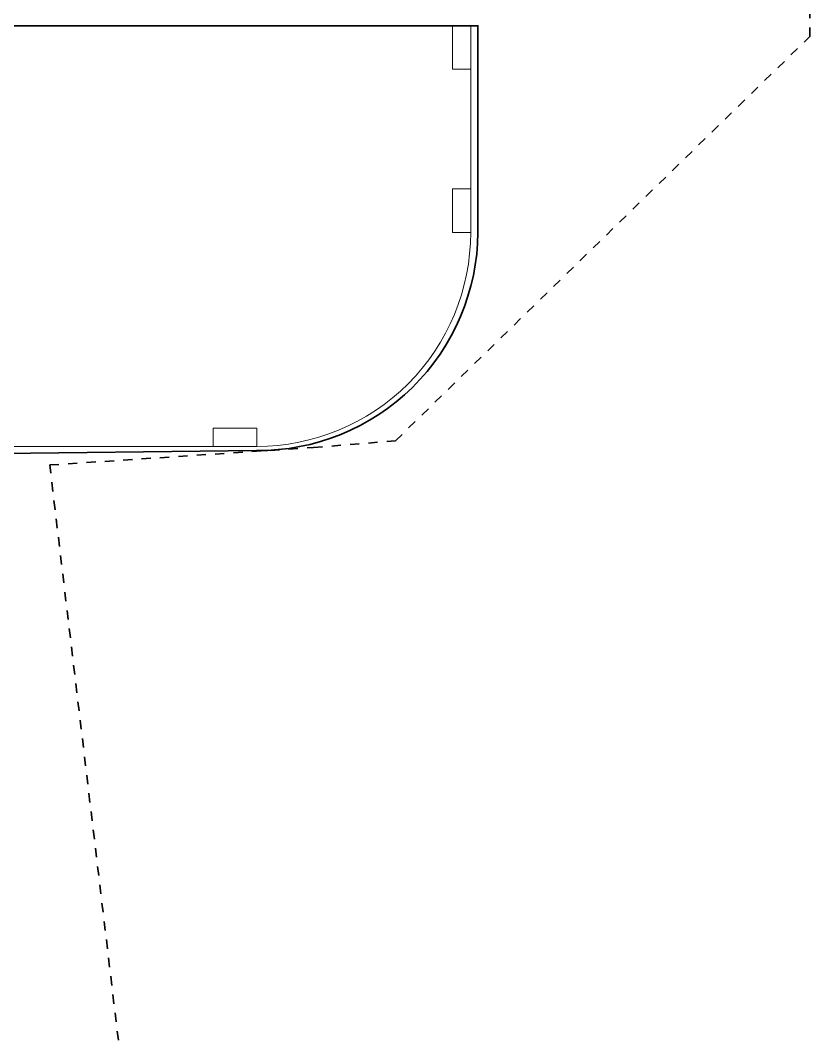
# Model space of a CAD drawing. Header units: millimetres. Extents: x 183280 to 521041, y -188189 to -122473.
# Drawn here: x 221250 to 232136, y -174190 to -160191 of the extents above; entities that cross this region are included whole.
import ezdxf

# ---------------------------------------------------------------- set-up
doc = ezdxf.new("R2010")
doc.units = ezdxf.units.MM
doc.header["$MEASUREMENT"] = 0
doc.linetypes.add('Dashed', pattern=[254, 127, -127])
for name, color, linetype, lineweight, true_color in [('A - Akset_Pen_No__8', 7, 'Continuous', 35, 0xa80f02), ('A - Bodrum -2 poliline_Pen_No__91', 171, 'Continuous', 13, 0xaaaaff), ('A - Themeli_Pen_No__25', 7, 'Continuous', 35, 0x40a5ff)]:
    doc.layers.add(name, color=color, linetype=linetype, lineweight=lineweight, true_color=true_color)
doc.layers.add('A - Shtyllat', color=7, linetype='Continuous')
doc.layers.add('A - Shtyllat_Pen_No__20', color=1, linetype='Continuous', lineweight=0)

# ---------------------------------------------------------------- blocks, each defined once
blk = doc.blocks.new('Column_65', base_point=(224211, -165941))
at = {"layer": 'A - Shtyllat_Pen_No__20', "color": 1, "linetype": 'Continuous', "lineweight": 0, "flags": 128}
blk.add_lwpolyline([(224511, -165816), (223911, -165816), (223911, -166066), (224511, -166066)], close=True, dxfattribs=at)
blk = doc.blocks.new('Column_66', base_point=(227336, -162816))
at = {"layer": 'A - Shtyllat_Pen_No__20', "color": 1, "linetype": 'Continuous', "lineweight": 0, "flags": 128}
blk.add_lwpolyline([(227211, -162516), (227211, -163116), (227461, -163116), (227461, -162516)], close=True, dxfattribs=at)
blk = doc.blocks.new('Column_67', base_point=(227336, -160566))
at = {"layer": 'A - Shtyllat_Pen_No__20', "color": 1, "linetype": 'Continuous', "lineweight": 0, "flags": 128}
blk.add_lwpolyline([(227211, -160266), (227211, -160866), (227461, -160866), (227461, -160266)], close=True, dxfattribs=at)

msp = doc.modelspace()

# ---------------------------------------------------------------- linework, layer by layer
at = {"layer": 'A - Akset_Pen_No__8', "color": 14, "linetype": 'Dashed', "lineweight": 35, "true_color": 0xa80f02}
msp.add_lwpolyline([(183280, -142551), (183825, -143968), (189271, -158150), (192910, -169043), (199305, -188189), (210384, -184968), (220511, -182922), (223565, -182324), (221656, -166322), (225292, -166081), (226423, -165989), (232136, -160416), (232136, -140716), (222072, -133982), (220064, -133847), (204903, -133103), (205184, -134443), (189009, -133151)], close=True, dxfattribs=at)
at = {"layer": 'A - Bodrum -2 poliline_Pen_No__91', "color": 161, "linetype": 'Continuous', "lineweight": 13, "true_color": 0xaaaaff}
msp.add_lwpolyline([(219611, -180435), (200211, -180435), (200211, -166316), (199061, -166316, -0.414214), (194811, -162066), (194811, -160266), (227461, -160266), (227461, -163116, -0.414229), (224511, -166066), (219611, -166066)], format="xyb", close=True, dxfattribs=at)
at = {"layer": 'A - Themeli_Pen_No__25', "color": 161, "linetype": 'Continuous', "lineweight": 35, "true_color": 0x40a5ff}
msp.add_lwpolyline([(194711, -160266), (194711, -162066, 0.414214), (199061, -166416), (200111, -166416), (200111, -180535), (220611, -180535), (220611, -166166), (224508, -166123, 0.414214), (227561, -163116), (227561, -160266)], format="xyb", close=True, dxfattribs=at)

# ---------------------------------------------------------------- block references
at = {"layer": 'A - Shtyllat', "color": 1, "lineweight": 0}
for name, p in [('Column_67', (227336, -160566)), ('Column_66', (227336, -162816)), ('Column_65', (224211, -165941))]:
    msp.add_blockref(name, p, dxfattribs=at)

doc.saveas('drawing.dxf')
